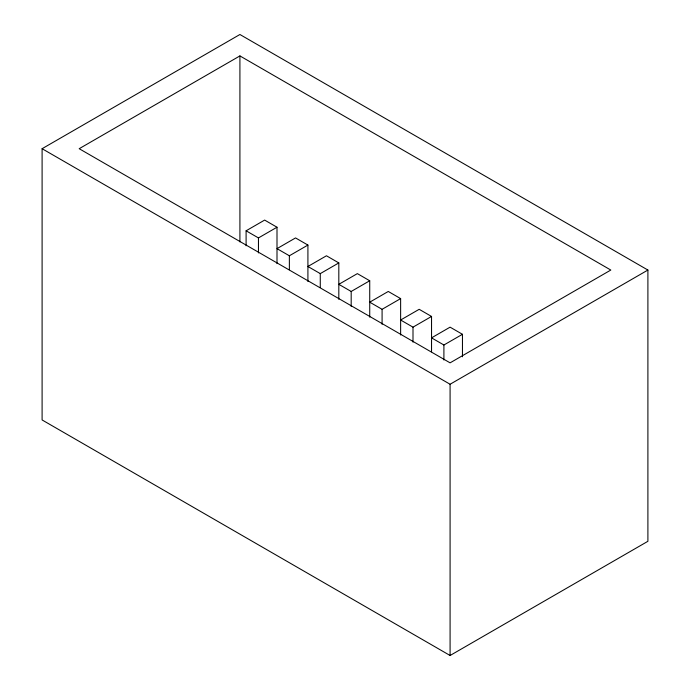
<?xml version="1.0" encoding="UTF-8"?>
<svg xmlns="http://www.w3.org/2000/svg" width="690" height="690" viewBox="0 0 690 690"><rect width="100%" height="100%" fill="white"/><g stroke="black" fill="none" stroke-linecap="round" stroke-linejoin="round"><path stroke-width="1.03" d="M42.099 148.704L239.913 34.5L647.901 270.049L647.901 541.296L450.087 655.5L42.099 419.951L42.099 148.704L450.087 384.252L647.901 270.049M239.913 55.916L79.186 148.704L450.087 362.845L610.814 270.049L239.913 55.916L239.913 241.923M246.097 245.787L246.097 230.796L264.641 220.084L277.001 227.226L277.001 263.632M246.097 230.796L258.457 237.929L277.001 227.226M307.913 245.071L295.544 237.929L277.001 248.641L289.369 255.774L307.913 245.071L307.913 281.477M338.816 262.916L326.456 255.774L307.913 266.487L320.272 273.62L338.816 262.916L338.816 299.322M369.728 280.761L357.36 273.62L338.816 284.332L351.184 291.465L369.728 280.761L369.728 317.159M400.631 298.606L388.272 291.465L369.728 302.177L382.088 309.31L400.631 298.606L400.631 335.004M431.543 316.451L419.184 309.31L400.631 320.013L413 327.155L431.543 316.451L431.543 351.779M462.455 334.296L450.087 327.155L431.543 337.859L443.903 345L462.455 334.296L462.455 356.782M450.087 384.252L450.087 655.5M443.903 345L443.903 359.99M413 327.155L413 342.145M382.088 309.31L382.088 324.3M351.184 291.465L351.184 306.455M320.272 273.62L320.272 287.54M289.369 255.774L289.369 269.695M258.457 237.929L258.457 252.92"/></g></svg>
